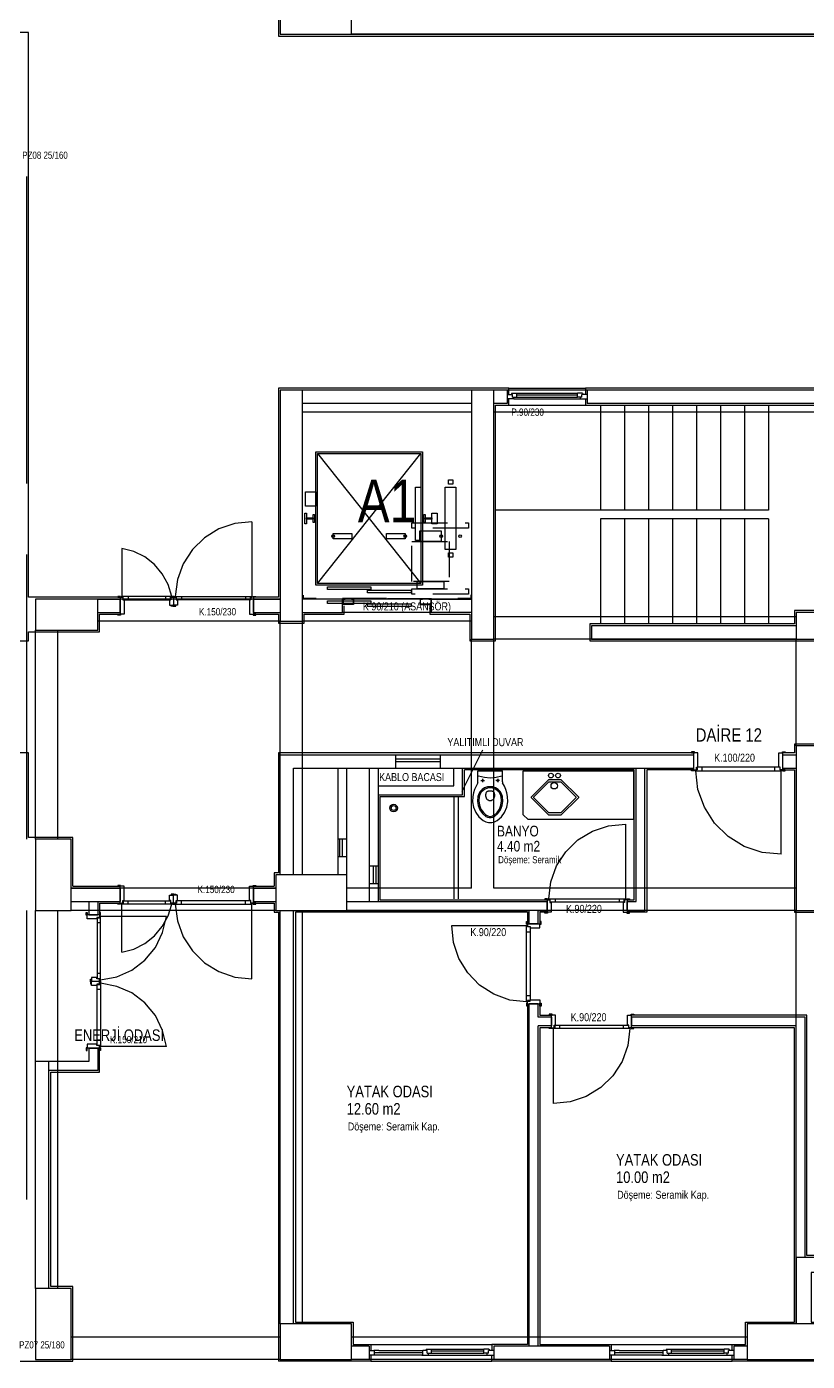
# Model space of a CAD drawing. Header units: centimetres. Extents: x 0 to 12847, y -30 to 2970.
# Drawn here: x 2729 to 2948.4, y 1155.7 to 1530.8 of the extents above; entities that cross this region are included whole.
import ezdxf
from ezdxf.enums import TextEntityAlignment as Align

# ---------------------------------------------------------------- set-up
doc = ezdxf.new("R2010")
doc.units = ezdxf.units.CM
doc.linetypes.add('DASHED', pattern=[15, 10, -5])
for name, color, linetype in [('SCOTT-HALAT', 6, 'CONTINUOUS'), ('SCOTT-ISARET', 1, 'CONTINUOUS'), ('SCOTT-KA', 30, 'CONTINUOUS'), ('SCOTT-KABIN', 5, 'CONTINUOUS'), ('SCOTT-KAPI', 3, 'CONTINUOUS'), ('SCOTT-MIMARI', 8, 'CONTINUOUS'), ('SCOTT-MOTOR-GIZLI', 6, 'DASHED'), ('SCOTT-RAY', 1, 'CONTINUOUS')]:
    doc.layers.add(name, color=color, linetype=linetype)
doc.styles.get("Standard").update_dxf_attribs({"font": 'arial.ttf', "width": 0.8})

msp = doc.modelspace()

# ---------------------------------------------------------------- linework, layer by layer
at = {"layer": 'SCOTT-HALAT'}
for centre in [(2815.15, 1387.62), (2835.45, 1387.62), (2845.53, 1387.62), (2850.82, 1387.62)]:
    msp.add_circle(centre, 0.375, dxfattribs=at)
at = {"layer": 'SCOTT-KA'}
msp.add_lwpolyline([(2846.68, 1401.38), (2849.68, 1401.38), (2849.68, 1383.88), (2846.68, 1383.88)], close=True, dxfattribs=at)
at = {"layer": 'SCOTT-KABIN'}
for p, q in [((2810.8, 1410.88), (2839.8, 1374.38)), ((2810.8, 1374.38), (2839.8, 1410.88))]:
    msp.add_line(p, q, dxfattribs=at)
for points in [[(2810.3, 1411.38), (2840.3, 1411.38), (2840.3, 1373.88), (2810.3, 1373.88)], [(2810.8, 1410.88), (2839.8, 1410.88), (2839.8, 1374.38), (2810.8, 1374.38)], [(2838.3, 1401.38), (2839.8, 1401.38), (2839.8, 1386.38), (2838.3, 1386.38)]]:
    msp.add_lwpolyline(points, close=True, dxfattribs=at)
at = {"layer": 'SCOTT-KAPI'}
for points in [[(2813.55, 1373.38), (2825.8, 1373.38), (2825.8, 1372.62), (2813.55, 1372.62)], [(2813.55, 1369.5), (2825.8, 1369.5), (2825.8, 1368.75), (2813.55, 1368.75)], [(2824.8, 1372.5), (2837.05, 1372.5), (2837.05, 1371.75), (2824.8, 1371.75)], [(2824.8, 1368.62), (2837.05, 1368.62), (2837.05, 1367.88), (2824.8, 1367.88)]]:
    msp.add_lwpolyline(points, close=True, dxfattribs=at)
at = {"layer": 'SCOTT-MIMARI'}
for p, q in [((2864.05, 1427.47), (2865.55, 1427.47)), ((2865.92, 1426.22), (2864.05, 1426.22)), ((2865.39, 1427.84), (2866.8, 1427.84)), ((2865.55, 1426.72), (2865.55, 1427.47)), ((2865.55, 1426.72), (2866.8, 1426.72)), ((2865.92, 1426.22), (2865.92, 1426.72)), ((2866.8, 1427.84), (2883.8, 1427.84)), ((2866.8, 1426.72), (2866.8, 1427.84)), ((2883.8, 1427.28), (2866.8, 1427.28)), ((2866.8, 1426.72), (2883.8, 1426.72)), ((2885.21, 1427.84), (2883.8, 1427.84)), ((2883.8, 1426.72), (2883.8, 1427.84)), ((2885.05, 1426.72), (2883.8, 1426.72)), ((2884.67, 1426.22), (2884.67, 1426.72)), ((2884.67, 1426.22), (2886.55, 1426.22)), ((2886.55, 1427.47), (2885.05, 1427.47)), ((2885.05, 1426.72), (2885.05, 1427.47)), ((2792.3, 1391.71), (2792.3, 1370.72)), ((2755.8, 1384.21), (2755.8, 1370.72)), ((2754.67, 1370.71), (2754.67, 1370.47)), ((2755.44, 1370.71), (2754.67, 1370.71)), ((2754.67, 1370.47), (2755.44, 1370.47)), ((2755.3, 1370.47), (2756.05, 1370.47)), ((2755.3, 1370.47), (2755.3, 1365.72)), ((2755.44, 1370.47), (2755.44, 1370.71)), ((2755.8, 1370.47), (2755.8, 1370.72)), ((2769.8, 1370.72), (2755.8, 1370.72)), ((2756.18, 1370.48), (2755.8, 1370.48)), ((2756.05, 1370.47), (2756.05, 1369.72)), ((2756.05, 1369.72), (2756.42, 1369.72)), ((2756.18, 1369.75), (2756.18, 1370.48)), ((2756.18, 1369.75), (2769.42, 1369.75)), ((2756.42, 1369.72), (2756.42, 1365.72)), ((2757.58, 1370.72), (2757.58, 1369.75)), ((2768.01, 1370.72), (2768.01, 1369.75)), ((2769.55, 1369.72), (2769.17, 1369.72)), ((2769.17, 1369.72), (2769.17, 1368.22)), ((2769.42, 1370.48), (2769.8, 1370.48)), ((2769.42, 1369.75), (2769.42, 1370.48)), ((2769.55, 1370.47), (2769.55, 1369.72)), ((2770.3, 1370.47), (2769.55, 1370.47)), ((2770.44, 1370.71), (2769.67, 1370.71)), ((2769.67, 1370.71), (2769.67, 1370.47)), ((2769.67, 1370.47), (2770.44, 1370.47)), ((2769.8, 1370.47), (2769.8, 1370.72)), ((2770.16, 1370.47), (2770.16, 1370.71)), ((2770.16, 1370.71), (2770.92, 1370.71)), ((2770.92, 1370.47), (2770.16, 1370.47)), ((2770.3, 1370.47), (2771.05, 1370.47)), ((2770.3, 1370.47), (2770.3, 1368.22)), ((2770.3, 1370.47), (2770.3, 1368.22)), ((2770.44, 1370.47), (2770.44, 1370.71)), ((2770.8, 1370.72), (2792.3, 1370.72)), ((2770.8, 1370.47), (2770.8, 1370.72)), ((2771.18, 1370.48), (2770.8, 1370.48)), ((2770.92, 1370.71), (2770.92, 1370.47)), ((2771.05, 1370.47), (2771.05, 1369.72)), ((2771.05, 1369.72), (2771.42, 1369.72)), ((2771.18, 1369.75), (2771.18, 1370.48)), ((2791.92, 1369.75), (2771.18, 1369.75)), ((2771.42, 1369.72), (2771.42, 1368.22)), ((2772.58, 1370.72), (2772.58, 1369.75)), ((2790.51, 1370.72), (2790.51, 1369.75)), ((2792.05, 1369.72), (2791.67, 1369.72)), ((2791.67, 1369.72), (2791.67, 1365.72)), ((2791.92, 1370.48), (2792.3, 1370.48)), ((2791.92, 1369.75), (2791.92, 1370.48)), ((2792.05, 1370.47), (2792.05, 1369.72)), ((2792.8, 1370.47), (2792.05, 1370.47)), ((2792.3, 1370.47), (2792.3, 1370.72)), ((2792.66, 1370.71), (2793.42, 1370.71)), ((2792.66, 1370.47), (2792.66, 1370.71)), ((2793.42, 1370.47), (2792.66, 1370.47)), ((2792.8, 1370.47), (2792.8, 1365.72)), ((2793.42, 1370.71), (2793.42, 1370.47)), ((2806.55, 1369.97), (2806.55, 1371.22)), ((2806.67, 1370.09), (2806.67, 1371.09)), ((2810.42, 1370.09), (2806.67, 1370.09)), ((2806.7, 1371.07), (2806.7, 1370.12)), ((2806.7, 1370.12), (2810.42, 1370.12)), ((2810.42, 1370.12), (2810.42, 1370.09)), ((2830.17, 1370.09), (2817.8, 1370.09)), ((2817.92, 1368.47), (2817.92, 1369.97)), ((2817.92, 1369.97), (2818.55, 1369.97)), ((2818, 1369.89), (2818, 1368.54)), ((2818.55, 1369.89), (2818, 1369.89)), ((2818.55, 1369.97), (2818.55, 1369.89)), ((2820.3, 1369.97), (2820.92, 1369.97)), ((2820.3, 1369.89), (2820.3, 1369.97)), ((2820.85, 1369.89), (2820.3, 1369.89)), ((2820.85, 1368.54), (2820.85, 1369.89)), ((2820.92, 1369.97), (2820.92, 1368.47)), ((2830.42, 1370.09), (2842.8, 1370.09)), ((2840.3, 1369.97), (2839.67, 1369.97)), ((2839.67, 1369.97), (2839.67, 1368.47)), ((2839.75, 1369.89), (2840.3, 1369.89)), ((2839.75, 1368.54), (2839.75, 1369.89)), ((2840.3, 1369.89), (2840.3, 1369.97)), ((2842.05, 1369.97), (2842.05, 1369.89)), ((2842.67, 1369.97), (2842.05, 1369.97)), ((2842.05, 1369.89), (2842.6, 1369.89)), ((2842.6, 1369.89), (2842.6, 1368.54)), ((2842.67, 1368.47), (2842.67, 1369.97)), ((2850.17, 1370.12), (2850.17, 1370.09)), ((2853.9, 1370.12), (2850.17, 1370.12)), ((2850.17, 1370.09), (2853.92, 1370.09)), ((2853.9, 1371.07), (2853.9, 1370.12)), ((2853.92, 1370.09), (2853.92, 1371.09)), ((2854.05, 1369.97), (2854.05, 1371.22)), ((2754.66, 1365.72), (2755.44, 1365.72)), ((2754.66, 1365.43), (2754.66, 1365.72)), ((2756.42, 1365.72), (2755.3, 1365.72)), ((2755.44, 1365.72), (2755.44, 1365.43)), ((2769.17, 1368.22), (2770.3, 1368.22)), ((2769.66, 1367.93), (2769.66, 1368.22)), ((2769.66, 1368.22), (2770.44, 1368.22)), ((2770.44, 1367.93), (2769.66, 1367.93)), ((2770.94, 1368.22), (2770.16, 1368.22)), ((2770.16, 1368.22), (2770.16, 1367.93)), ((2770.16, 1367.93), (2770.94, 1367.93)), ((2771.42, 1368.22), (2770.3, 1368.22)), ((2770.44, 1368.22), (2770.44, 1367.93)), ((2770.94, 1367.93), (2770.94, 1368.22)), ((2791.67, 1365.72), (2792.8, 1365.72)), ((2792.66, 1365.72), (2792.66, 1365.43)), ((2793.44, 1365.72), (2792.66, 1365.72)), ((2793.44, 1365.43), (2793.44, 1365.72)), ((2820.92, 1368.47), (2817.92, 1368.47)), ((2818, 1368.54), (2820.85, 1368.54)), ((2839.67, 1368.47), (2842.67, 1368.47)), ((2842.6, 1368.54), (2839.75, 1368.54)), ((2755.44, 1365.43), (2754.66, 1365.43)), ((2792.66, 1365.43), (2793.44, 1365.43)), ((2915.91, 1327), (2915.91, 1326.72)), ((2916.69, 1327), (2915.91, 1327)), ((2915.91, 1326.72), (2916.69, 1326.72)), ((2917.67, 1326.72), (2916.55, 1326.72)), ((2916.55, 1321.97), (2916.55, 1326.72)), ((2916.69, 1326.72), (2916.69, 1327)), ((2917.67, 1322.72), (2917.67, 1326.72)), ((2940.42, 1326.72), (2941.55, 1326.72)), ((2940.42, 1322.72), (2940.42, 1326.72)), ((2941.41, 1326.72), (2941.41, 1327)), ((2941.41, 1327), (2942.19, 1327)), ((2942.19, 1326.72), (2941.41, 1326.72)), ((2941.55, 1321.97), (2941.55, 1326.72)), ((2942.19, 1327), (2942.19, 1326.72)), ((2855.86, 1321.72), (2862.73, 1321.72)), ((2855.86, 1318.57), (2855.86, 1321.72)), ((2862.73, 1318.57), (2862.73, 1321.72)), ((2915.92, 1321.97), (2916.69, 1321.97)), ((2915.92, 1321.72), (2915.92, 1321.97)), ((2916.69, 1321.72), (2915.92, 1321.72)), ((2916.55, 1321.97), (2917.3, 1321.97)), ((2916.69, 1321.97), (2916.69, 1321.72)), ((2917.05, 1321.97), (2917.05, 1321.72)), ((2917.43, 1321.95), (2917.05, 1321.95)), ((2917.05, 1321.72), (2941.05, 1321.72)), ((2917.3, 1321.97), (2917.3, 1322.72)), ((2917.3, 1322.72), (2917.67, 1322.72)), ((2940.67, 1322.68), (2917.43, 1322.68)), ((2917.43, 1322.68), (2917.43, 1321.95)), ((2918.83, 1321.72), (2918.83, 1322.68)), ((2939.26, 1321.72), (2939.26, 1322.68)), ((2940.8, 1322.72), (2940.42, 1322.72)), ((2940.67, 1322.68), (2940.67, 1321.95)), ((2940.67, 1321.95), (2941.05, 1321.95)), ((2940.8, 1321.97), (2940.8, 1322.72)), ((2941.55, 1321.97), (2940.8, 1321.97)), ((2941.05, 1321.97), (2941.05, 1321.72)), ((2941.05, 1298.22), (2941.05, 1321.72)), ((2942.17, 1321.97), (2941.41, 1321.97)), ((2941.41, 1321.97), (2941.41, 1321.72)), ((2941.41, 1321.72), (2942.17, 1321.72)), ((2942.17, 1321.72), (2942.17, 1321.97)), ((2856.71, 1318.97), (2857.68, 1318.97)), ((2857.17, 1319.44), (2857.17, 1318.51)), ((2861.89, 1318.97), (2860.91, 1318.97)), ((2861.43, 1319.44), (2861.43, 1318.51)), ((2859.84, 1315.94), (2858.76, 1315.94)), ((2897.3, 1306.71), (2897.3, 1285.72)), ((2755.44, 1289.5), (2754.66, 1289.5)), ((2754.66, 1289.5), (2754.66, 1289.22)), ((2754.66, 1289.22), (2755.44, 1289.22)), ((2755.3, 1284.47), (2755.3, 1289.22)), ((2756.42, 1289.22), (2755.3, 1289.22)), ((2755.44, 1289.22), (2755.44, 1289.5)), ((2756.42, 1285.22), (2756.42, 1289.22)), ((2769.17, 1285.22), (2769.17, 1286.72)), ((2769.17, 1286.72), (2770.3, 1286.72)), ((2769.66, 1287), (2769.66, 1286.72)), ((2770.44, 1287), (2769.66, 1287)), ((2769.66, 1286.72), (2770.44, 1286.72)), ((2770.16, 1287), (2770.94, 1287)), ((2770.16, 1286.72), (2770.16, 1287)), ((2770.94, 1286.72), (2770.16, 1286.72)), ((2771.42, 1286.72), (2770.3, 1286.72)), ((2770.3, 1284.47), (2770.3, 1286.72)), ((2770.3, 1284.47), (2770.3, 1286.72)), ((2770.44, 1286.72), (2770.44, 1287)), ((2770.94, 1287), (2770.94, 1286.72)), ((2771.42, 1285.22), (2771.42, 1286.72)), ((2791.67, 1289.22), (2792.8, 1289.22)), ((2791.67, 1285.22), (2791.67, 1289.22)), ((2792.66, 1289.22), (2792.66, 1289.5)), ((2792.66, 1289.5), (2793.44, 1289.5)), ((2793.44, 1289.22), (2792.66, 1289.22)), ((2792.8, 1284.47), (2792.8, 1289.22)), ((2793.44, 1289.5), (2793.44, 1289.22)), ((2754.67, 1284.22), (2754.67, 1284.47)), ((2754.67, 1284.47), (2755.44, 1284.47)), ((2755.44, 1284.22), (2754.67, 1284.22)), ((2755.3, 1284.47), (2756.05, 1284.47)), ((2755.44, 1284.47), (2755.44, 1284.22)), ((2755.8, 1284.47), (2755.8, 1284.22)), ((2756.18, 1284.45), (2755.8, 1284.45)), ((2755.8, 1270.72), (2755.8, 1284.22)), ((2769.8, 1284.22), (2755.8, 1284.22)), ((2756.05, 1284.47), (2756.05, 1285.22)), ((2756.05, 1285.22), (2756.42, 1285.22)), ((2756.18, 1285.18), (2756.18, 1284.45)), ((2756.18, 1285.18), (2769.42, 1285.18)), ((2757.58, 1284.22), (2757.58, 1285.18)), ((2768.01, 1284.22), (2768.01, 1285.18)), ((2769.55, 1285.22), (2769.17, 1285.22)), ((2769.42, 1285.18), (2769.42, 1284.45)), ((2769.42, 1284.45), (2769.8, 1284.45)), ((2769.55, 1284.47), (2769.55, 1285.22)), ((2770.3, 1284.47), (2769.55, 1284.47)), ((2769.67, 1284.47), (2770.44, 1284.47)), ((2769.67, 1284.22), (2769.67, 1284.47)), ((2770.44, 1284.22), (2769.67, 1284.22)), ((2769.8, 1284.47), (2769.8, 1284.22)), ((2770.16, 1284.47), (2770.16, 1284.22)), ((2770.92, 1284.47), (2770.16, 1284.47)), ((2770.16, 1284.22), (2770.92, 1284.22)), ((2770.3, 1284.47), (2771.05, 1284.47)), ((2770.44, 1284.47), (2770.44, 1284.22)), ((2770.8, 1284.47), (2770.8, 1284.22)), ((2771.18, 1284.45), (2770.8, 1284.45)), ((2770.8, 1284.22), (2792.3, 1284.22)), ((2770.92, 1284.22), (2770.92, 1284.47)), ((2771.05, 1284.47), (2771.05, 1285.22)), ((2771.05, 1285.22), (2771.42, 1285.22)), ((2791.92, 1285.18), (2771.18, 1285.18)), ((2771.18, 1285.18), (2771.18, 1284.45)), ((2772.58, 1284.22), (2772.58, 1285.18)), ((2790.51, 1284.22), (2790.51, 1285.18)), ((2792.05, 1285.22), (2791.67, 1285.22)), ((2791.92, 1285.18), (2791.92, 1284.45)), ((2791.92, 1284.45), (2792.3, 1284.45)), ((2792.05, 1284.47), (2792.05, 1285.22)), ((2792.8, 1284.47), (2792.05, 1284.47)), ((2792.3, 1284.47), (2792.3, 1284.22)), ((2792.3, 1263.22), (2792.3, 1284.22)), ((2793.42, 1284.47), (2792.66, 1284.47)), ((2792.66, 1284.47), (2792.66, 1284.22)), ((2792.66, 1284.22), (2793.42, 1284.22)), ((2793.42, 1284.22), (2793.42, 1284.47)), ((2875.44, 1285.71), (2874.67, 1285.71)), ((2874.67, 1285.71), (2874.67, 1285.47)), ((2874.67, 1285.47), (2875.44, 1285.47)), ((2875.3, 1285.47), (2876.05, 1285.47)), ((2875.3, 1285.47), (2875.3, 1281.97)), ((2875.44, 1285.47), (2875.44, 1285.71)), ((2875.8, 1285.72), (2897.3, 1285.72)), ((2875.8, 1285.47), (2875.8, 1285.72)), ((2876.18, 1285.48), (2875.8, 1285.48)), ((2876.05, 1285.47), (2876.05, 1284.72)), ((2876.05, 1284.72), (2876.42, 1284.72)), ((2876.18, 1284.75), (2876.18, 1285.48)), ((2896.92, 1284.75), (2876.18, 1284.75)), ((2876.42, 1284.72), (2876.42, 1281.97)), ((2877.58, 1285.72), (2877.58, 1284.75)), ((2895.51, 1285.72), (2895.51, 1284.75)), ((2897.05, 1284.72), (2896.67, 1284.72)), ((2896.67, 1284.72), (2896.67, 1281.97)), ((2896.92, 1285.48), (2897.3, 1285.48)), ((2896.92, 1284.75), (2896.92, 1285.48)), ((2897.05, 1285.47), (2897.05, 1284.72)), ((2897.8, 1285.47), (2897.05, 1285.47)), ((2897.3, 1285.47), (2897.3, 1285.72)), ((2897.66, 1285.71), (2898.42, 1285.71)), ((2897.66, 1285.47), (2897.66, 1285.71)), ((2898.42, 1285.47), (2897.66, 1285.47)), ((2897.8, 1285.47), (2897.8, 1281.97)), ((2898.42, 1285.71), (2898.42, 1285.47)), ((2745.76, 1281.08), (2745.76, 1281.85)), ((2745.76, 1281.85), (2746.05, 1281.85)), ((2746.05, 1281.08), (2745.76, 1281.08)), ((2746.05, 1281.85), (2746.05, 1281.08)), ((2749.55, 1281.22), (2746.05, 1281.22)), ((2746.05, 1280.09), (2746.05, 1281.22)), ((2748.8, 1280.09), (2746.05, 1280.09)), ((2749.55, 1280.47), (2748.8, 1280.47)), ((2748.8, 1280.47), (2748.8, 1280.09)), ((2748.83, 1280.34), (2749.56, 1280.34)), ((2748.83, 1280.34), (2748.83, 1263.35)), ((2749.79, 1281.84), (2749.55, 1281.84)), ((2749.55, 1281.84), (2749.55, 1281.08)), ((2749.55, 1281.22), (2749.55, 1280.47)), ((2749.55, 1281.08), (2749.79, 1281.08)), ((2749.55, 1280.72), (2749.8, 1280.72)), ((2749.56, 1280.34), (2749.56, 1280.72)), ((2749.79, 1281.08), (2749.79, 1281.84)), ((2749.8, 1262.97), (2749.8, 1280.72)), ((2768.3, 1280.72), (2749.8, 1280.72)), ((2869.55, 1278.58), (2869.55, 1279.34)), ((2869.55, 1279.34), (2869.8, 1279.34)), ((2869.8, 1279.34), (2869.8, 1278.58)), ((2873.59, 1279.35), (2873.3, 1279.35)), ((2873.3, 1279.35), (2873.3, 1278.58)), ((2873.59, 1278.58), (2873.59, 1279.35)), ((2874.66, 1281.68), (2874.66, 1281.97)), ((2874.66, 1281.97), (2875.44, 1281.97)), ((2875.44, 1281.68), (2874.66, 1281.68)), ((2876.42, 1281.97), (2875.3, 1281.97)), ((2875.44, 1281.97), (2875.44, 1281.68)), ((2896.67, 1281.97), (2897.8, 1281.97)), ((2897.66, 1281.97), (2897.66, 1281.68)), ((2898.44, 1281.97), (2897.66, 1281.97)), ((2897.66, 1281.68), (2898.44, 1281.68)), ((2898.44, 1281.68), (2898.44, 1281.97)), ((2749.8, 1278.93), (2748.83, 1278.93)), ((2848.55, 1278.22), (2869.55, 1278.22)), ((2869.8, 1278.58), (2869.55, 1278.58)), ((2869.55, 1256.72), (2869.55, 1278.22)), ((2869.8, 1278.22), (2869.55, 1278.22)), ((2869.55, 1276.43), (2870.51, 1276.43)), ((2869.78, 1277.84), (2869.78, 1278.22)), ((2870.51, 1277.84), (2869.78, 1277.84)), ((2869.8, 1278.72), (2873.3, 1278.72)), ((2869.8, 1278.72), (2869.8, 1277.97)), ((2869.8, 1277.97), (2870.55, 1277.97)), ((2870.51, 1277.84), (2870.51, 1257.1)), ((2870.55, 1277.97), (2870.55, 1277.59)), ((2870.55, 1277.59), (2873.3, 1277.59)), ((2873.3, 1277.59), (2873.3, 1278.72)), ((2873.3, 1278.58), (2873.59, 1278.58)), ((2749.8, 1264.75), (2748.83, 1264.75)), ((2747.01, 1263.1), (2747.3, 1263.1)), ((2747.01, 1262.33), (2747.01, 1263.1)), ((2747.01, 1262.61), (2747.01, 1261.83)), ((2747.3, 1262.61), (2747.01, 1262.61)), ((2747.3, 1262.33), (2747.01, 1262.33)), ((2747.01, 1261.83), (2747.3, 1261.83)), ((2748.8, 1263.59), (2747.3, 1263.59)), ((2747.3, 1263.59), (2747.3, 1262.47)), ((2747.3, 1263.1), (2747.3, 1262.33)), ((2747.3, 1261.83), (2747.3, 1262.61)), ((2747.3, 1261.34), (2747.3, 1262.47)), ((2749.55, 1262.47), (2747.3, 1262.47)), ((2749.55, 1262.47), (2747.3, 1262.47)), ((2748.8, 1261.34), (2747.3, 1261.34)), ((2748.8, 1263.22), (2748.8, 1263.59)), ((2749.55, 1263.22), (2748.8, 1263.22)), ((2749.55, 1261.72), (2748.8, 1261.72)), ((2748.8, 1261.72), (2748.8, 1261.34)), ((2748.83, 1263.35), (2749.56, 1263.35)), ((2748.83, 1244.6), (2748.83, 1261.59)), ((2748.83, 1261.59), (2749.56, 1261.59)), ((2749.55, 1262.47), (2749.55, 1263.22)), ((2749.55, 1263.09), (2749.55, 1262.33)), ((2749.79, 1263.09), (2749.55, 1263.09)), ((2749.55, 1262.97), (2749.8, 1262.97)), ((2749.55, 1262.61), (2749.79, 1262.61)), ((2749.55, 1261.84), (2749.55, 1262.61)), ((2749.55, 1262.47), (2749.55, 1261.72)), ((2749.55, 1262.33), (2749.79, 1262.33)), ((2749.55, 1261.97), (2749.8, 1261.97)), ((2749.79, 1261.84), (2749.55, 1261.84)), ((2749.56, 1263.35), (2749.56, 1262.97)), ((2749.56, 1261.59), (2749.56, 1261.97)), ((2749.79, 1262.33), (2749.79, 1263.09)), ((2749.79, 1262.61), (2749.79, 1261.84)), ((2749.8, 1261.97), (2749.8, 1244.22)), ((2749.8, 1260.18), (2748.83, 1260.18)), ((2869.55, 1258.5), (2870.51, 1258.5)), ((2869.8, 1256.72), (2869.55, 1256.72)), ((2870.51, 1257.1), (2869.78, 1257.1)), ((2869.78, 1257.1), (2869.78, 1256.72)), ((2869.8, 1256.22), (2869.8, 1256.97)), ((2869.8, 1256.97), (2870.55, 1256.97)), ((2870.55, 1257.34), (2873.3, 1257.34)), ((2870.55, 1256.97), (2870.55, 1257.34)), ((2873.3, 1257.34), (2873.3, 1256.22)), ((2869.55, 1256.36), (2869.55, 1255.59)), ((2869.8, 1256.36), (2869.55, 1256.36)), ((2869.55, 1255.59), (2869.8, 1255.59)), ((2869.8, 1255.59), (2869.8, 1256.36)), ((2869.8, 1256.22), (2873.3, 1256.22)), ((2873.3, 1256.36), (2873.59, 1256.36)), ((2873.3, 1255.58), (2873.3, 1256.36)), ((2873.59, 1255.58), (2873.3, 1255.58)), ((2873.59, 1256.36), (2873.59, 1255.58)), ((2875.91, 1253.25), (2875.91, 1252.97)), ((2876.69, 1253.25), (2875.91, 1253.25)), ((2875.91, 1252.97), (2876.69, 1252.97)), ((2877.67, 1252.97), (2876.55, 1252.97)), ((2876.55, 1249.47), (2876.55, 1252.97)), ((2876.69, 1252.97), (2876.69, 1253.25)), ((2877.67, 1250.22), (2877.67, 1252.97)), ((2897.92, 1252.97), (2899.05, 1252.97)), ((2897.92, 1250.22), (2897.92, 1252.97)), ((2898.91, 1252.97), (2898.91, 1253.25)), ((2898.91, 1253.25), (2899.69, 1253.25)), ((2899.69, 1252.97), (2898.91, 1252.97)), ((2899.05, 1249.47), (2899.05, 1252.97)), ((2899.69, 1253.25), (2899.69, 1252.97)), ((2875.92, 1249.47), (2876.69, 1249.47)), ((2875.92, 1249.22), (2875.92, 1249.47)), ((2876.69, 1249.22), (2875.92, 1249.22)), ((2876.55, 1249.47), (2877.3, 1249.47)), ((2876.69, 1249.47), (2876.69, 1249.22)), ((2877.05, 1249.47), (2877.05, 1249.22)), ((2877.43, 1249.45), (2877.05, 1249.45)), ((2898.55, 1249.22), (2877.05, 1249.22)), ((2877.05, 1228.22), (2877.05, 1249.22)), ((2877.3, 1250.22), (2877.67, 1250.22)), ((2877.3, 1249.47), (2877.3, 1250.22)), ((2877.43, 1250.18), (2898.17, 1250.18)), ((2877.43, 1250.18), (2877.43, 1249.45)), ((2878.83, 1249.22), (2878.83, 1250.18)), ((2896.76, 1249.22), (2896.76, 1250.18)), ((2898.3, 1250.22), (2897.92, 1250.22)), ((2898.17, 1250.18), (2898.17, 1249.45)), ((2898.17, 1249.45), (2898.55, 1249.45)), ((2898.3, 1249.47), (2898.3, 1250.22)), ((2899.05, 1249.47), (2898.3, 1249.47)), ((2898.55, 1249.47), (2898.55, 1249.22)), ((2899.67, 1249.47), (2898.91, 1249.47)), ((2898.91, 1249.47), (2898.91, 1249.22)), ((2898.91, 1249.22), (2899.67, 1249.22)), ((2899.67, 1249.22), (2899.67, 1249.47)), ((2749.8, 1246), (2748.83, 1246)), ((2746.05, 1243.86), (2745.76, 1243.86)), ((2745.76, 1243.86), (2745.76, 1243.08)), ((2745.76, 1243.08), (2746.05, 1243.08)), ((2746.05, 1244.84), (2746.05, 1243.72)), ((2748.8, 1244.84), (2746.05, 1244.84)), ((2746.05, 1243.08), (2746.05, 1243.86)), ((2749.55, 1243.72), (2746.05, 1243.72)), ((2748.8, 1244.47), (2748.8, 1244.84)), ((2749.55, 1244.47), (2748.8, 1244.47)), ((2748.83, 1244.6), (2749.56, 1244.6)), ((2749.55, 1243.72), (2749.55, 1244.47)), ((2749.55, 1244.22), (2749.8, 1244.22)), ((2749.55, 1243.09), (2749.55, 1243.86)), ((2749.55, 1243.86), (2749.79, 1243.86)), ((2749.79, 1243.09), (2749.55, 1243.09)), ((2749.56, 1244.6), (2749.56, 1244.22)), ((2749.79, 1243.86), (2749.79, 1243.09)), ((2768.3, 1244.22), (2749.8, 1244.22)), ((2825.3, 1158.72), (2826.8, 1158.72)), ((2840.05, 1157.47), (2825.3, 1157.47)), ((2828.05, 1158.72), (2826.64, 1158.72)), ((2826.8, 1157.47), (2826.8, 1158.72)), ((2840.42, 1158.09), (2826.8, 1158.09)), ((2828.05, 1158.72), (2840.42, 1158.72)), ((2840.05, 1157.47), (2841.92, 1157.47)), ((2841.55, 1158.72), (2840.42, 1158.72)), ((2840.42, 1157.47), (2840.42, 1158.72)), ((2841.39, 1159.09), (2842.8, 1159.09)), ((2841.55, 1157.97), (2841.55, 1158.72)), ((2841.55, 1157.97), (2842.8, 1157.97)), ((2841.92, 1157.97), (2841.92, 1157.47)), ((2842.8, 1159.09), (2857.55, 1159.09)), ((2842.8, 1157.97), (2842.8, 1159.09)), ((2857.55, 1158.53), (2842.8, 1158.53)), ((2842.8, 1157.97), (2857.55, 1157.97)), ((2858.96, 1159.09), (2857.55, 1159.09)), ((2857.55, 1157.97), (2857.55, 1159.09)), ((2858.8, 1157.97), (2857.55, 1157.97)), ((2858.42, 1157.47), (2858.42, 1157.97)), ((2858.42, 1157.47), (2860.3, 1157.47)), ((2860.3, 1158.72), (2858.8, 1158.72)), ((2858.8, 1157.97), (2858.8, 1158.72)), ((2892.8, 1158.72), (2894.3, 1158.72)), ((2907.55, 1157.47), (2892.8, 1157.47)), ((2895.55, 1158.72), (2894.14, 1158.72)), ((2894.3, 1157.47), (2894.3, 1158.72)), ((2907.92, 1158.09), (2894.3, 1158.09)), ((2895.55, 1158.72), (2907.92, 1158.72)), ((2907.55, 1157.47), (2909.42, 1157.47)), ((2909.05, 1158.72), (2907.92, 1158.72)), ((2907.92, 1157.47), (2907.92, 1158.72)), ((2908.89, 1159.09), (2910.3, 1159.09)), ((2909.05, 1157.97), (2909.05, 1158.72)), ((2909.05, 1157.97), (2910.3, 1157.97)), ((2909.42, 1157.97), (2909.42, 1157.47)), ((2910.3, 1159.09), (2925.05, 1159.09)), ((2910.3, 1157.97), (2910.3, 1159.09)), ((2925.05, 1158.53), (2910.3, 1158.53)), ((2910.3, 1157.97), (2925.05, 1157.97)), ((2926.46, 1159.09), (2925.05, 1159.09)), ((2925.05, 1157.97), (2925.05, 1159.09)), ((2926.3, 1157.97), (2925.05, 1157.97)), ((2925.92, 1157.47), (2925.92, 1157.97)), ((2925.92, 1157.47), (2927.8, 1157.47)), ((2927.8, 1158.72), (2926.3, 1158.72)), ((2926.3, 1157.97), (2926.3, 1158.72))]:
    msp.add_line(p, q, dxfattribs=at)
for points in [[(2801.55, 1547.97), (2799.8, 1547.97), (2799.8, 1528.22), (2963.55, 1528.22)], [(2820.3, 1538.72), (2800.3, 1538.72), (2800.3, 1528.72), (2820.3, 1528.72), (2820.3, 1538.72)], [(2755.3, 1370.47), (2729.55, 1370.47), (2729.55, 1529.22), (2708.55, 1529.22), (2708.55, 1527.47)], [(2964.05, 1528.72), (2820.3, 1528.72)], [(2820.3, 1528.72), (2964.05, 1528.72)], [(2729.05, 1402.47), (2729.05, 1488.72)], [(2967.8, 1434.22), (2966.05, 1434.22), (2966.05, 1429.22), (2886.05, 1429.22), (2886.05, 1427.47)], [(2886.05, 1426.22), (2886.05, 1424.47), (2964.8, 1424.47), (2964.8, 1393.22), (2968.55, 1393.22), (2968.55, 1366.72), (2944.8, 1366.72), (2944.8, 1362.97), (2887.3, 1362.97), (2887.3, 1358.22), (2973.3, 1358.22), (2973.3, 1429.22), (2970.8, 1429.22), (2970.8, 1434.22), (2969.05, 1434.22)], [(2864.55, 1427.47), (2864.55, 1429.22), (2799.8, 1429.22), (2799.8, 1370.47), (2792.8, 1370.47)], [(2806.55, 1428.72), (2800.3, 1428.72), (2800.3, 1363.72), (2806.55, 1363.72), (2806.55, 1428.72)], [(2854.05, 1428.72), (2806.55, 1428.72)], [(2854.05, 1428.72), (2806.55, 1428.72)], [(2842.3, 1368.09), (2842.3, 1365.72), (2853.55, 1365.72), (2853.55, 1358.22), (2860.8, 1358.22), (2860.8, 1424.47), (2864.55, 1424.47), (2864.55, 1426.22)], [(2860.3, 1428.72), (2854.05, 1428.72), (2854.05, 1358.72), (2860.3, 1358.72), (2860.3, 1428.72)], [(2965.3, 1428.72), (2860.3, 1428.72)], [(2864.05, 1428.72), (2860.3, 1428.72)], [(2864.05, 1428.72), (2864.05, 1424.97)], [(2864.55, 1429.22), (2886.05, 1429.22)], [(2865.39, 1427.84), (2865.17, 1427.47)], [(2865.92, 1426.22), (2884.67, 1426.22)], [(2885.21, 1427.84), (2885.42, 1427.47)], [(2965.3, 1428.72), (2886.55, 1428.72)], [(2886.55, 1428.72), (2886.55, 1424.97)], [(2854.05, 1424.97), (2806.55, 1424.97)], [(2854.05, 1422.47), (2806.55, 1422.47)], [(2864.05, 1424.97), (2860.3, 1424.97)], [(2965.3, 1422.47), (2860.3, 1422.47)], [(2864.55, 1424.47), (2886.05, 1424.47)], [(2965.3, 1424.97), (2886.55, 1424.97)], [(2890.3, 1424.47), (2890.3, 1394.97)], [(2897.05, 1424.47), (2897.05, 1394.97)], [(2903.8, 1424.47), (2903.8, 1394.97)], [(2910.55, 1424.47), (2910.55, 1394.97)], [(2917.3, 1424.47), (2917.3, 1394.97)], [(2924.05, 1424.47), (2924.05, 1394.97)], [(2930.8, 1424.47), (2930.8, 1394.97)], [(2937.55, 1424.47), (2937.55, 1394.97)], [(2792.3, 1391.71), (2787.57, 1391.21), (2783.08, 1389.68), (2779.03, 1387.19), (2775.64, 1383.87), (2773.05, 1379.88), (2771.41, 1375.43), (2770.8, 1370.72)], [(2890.3, 1394.97), (2860.8, 1394.97)], [(2937.55, 1394.97), (2890.3, 1394.97)], [(2890.3, 1392.47), (2890.3, 1362.97)], [(2937.55, 1392.47), (2890.3, 1392.47)], [(2897.05, 1392.47), (2897.05, 1362.97)], [(2903.8, 1392.47), (2903.8, 1362.97)], [(2910.55, 1392.47), (2910.55, 1362.97)], [(2917.3, 1392.47), (2917.3, 1362.97)], [(2924.05, 1392.47), (2924.05, 1362.97)], [(2930.8, 1392.47), (2930.8, 1362.97)], [(2937.55, 1392.47), (2937.55, 1362.97)], [(2769.8, 1370.72), (2768.8, 1374.01), (2767.15, 1377.04), (2764.93, 1379.67), (2762.22, 1381.8), (2759.13, 1383.34), (2755.8, 1384.21)], [(2729.05, 1302.47), (2729.05, 1382.47)], [(2749.05, 1369.97), (2731.55, 1369.97), (2731.55, 1361.22), (2749.05, 1361.22), (2749.05, 1369.97)], [(2800.3, 1369.97), (2749.05, 1369.97)], [(2749.05, 1369.97), (2755.3, 1369.97)], [(2755.3, 1366.22), (2755.3, 1369.97)], [(2755.57, 1370.61), (2755.72, 1370.61), (2755.57, 1370.61)], [(2792.53, 1370.61), (2792.38, 1370.61), (2792.53, 1370.61)], [(2792.8, 1369.97), (2800.3, 1369.97)], [(2792.8, 1366.22), (2792.8, 1369.97)], [(2854.05, 1369.97), (2806.55, 1369.97)], [(2806.55, 1366.22), (2817.8, 1366.22), (2817.8, 1369.97), (2806.55, 1369.97)], [(2854.05, 1366.22), (2842.8, 1366.22), (2842.8, 1369.97), (2854.05, 1369.97)], [(2551.55, 1358.22), (2729.55, 1358.22), (2729.55, 1360.72), (2749.55, 1360.72), (2749.55, 1365.72), (2755.3, 1365.72)], [(2749.05, 1366.22), (2755.3, 1366.22)], [(2792.8, 1365.72), (2799.8, 1365.72), (2799.8, 1363.22), (2807.05, 1363.22), (2807.05, 1365.72), (2818.3, 1365.72), (2818.3, 1368.09)], [(2792.8, 1366.22), (2800.3, 1366.22)], [(2842.8, 1366.22), (2817.8, 1366.22)], [(2972.8, 1366.22), (2945.3, 1366.22), (2945.3, 1358.72), (2972.8, 1358.72), (2972.8, 1366.22)], [(2800.3, 1363.72), (2749.05, 1363.72)], [(2800.3, 1292.47), (2800.3, 1363.72)], [(2854.05, 1363.72), (2806.55, 1363.72)], [(2806.55, 1292.47), (2806.55, 1363.72)], [(2945.3, 1364.97), (2860.3, 1364.97)], [(2945.3, 1362.47), (2887.8, 1362.47), (2887.8, 1358.72), (2945.3, 1358.72)], [(2731.55, 1302.47), (2731.55, 1361.22)], [(2737.8, 1302.47), (2737.8, 1361.22)], [(2854.05, 1288.72), (2854.05, 1358.72)], [(2860.3, 1288.72), (2860.3, 1358.72)], [(2945.3, 1358.72), (2860.3, 1358.72)], [(2945.3, 1328.72), (2945.3, 1358.72)], [(3002.3, 1332.47), (3002.3, 1329.22), (2944.8, 1329.22), (2944.8, 1326.72), (2941.55, 1326.72)], [(2951.55, 1328.72), (2945.3, 1328.72), (2945.3, 1282.47), (2951.55, 1282.47), (2951.55, 1328.72)], [(2742.05, 1289.22), (2742.05, 1302.97), (2729.55, 1302.97), (2729.55, 1326.72), (2551.55, 1326.72)], [(2916.55, 1326.72), (2799.8, 1326.72), (2799.8, 1292.97), (2798.55, 1292.97), (2798.55, 1289.22)], [(2800.3, 1292.47), (2800.3, 1326.22)], [(2800.3, 1326.22), (2916.55, 1326.22)], [(2832.8, 1322.47), (2832.8, 1326.22)], [(2845.3, 1324.97), (2832.8, 1324.97)], [(2845.3, 1324.22), (2832.8, 1324.22)], [(2845.3, 1322.47), (2845.3, 1326.22)], [(2851.39, 1316), (2857.27, 1327.61)], [(2916.55, 1322.47), (2916.55, 1326.22)], [(2941.55, 1326.22), (2945.3, 1326.22)], [(2941.55, 1322.47), (2941.55, 1326.22)], [(2941.55, 1321.97), (2944.8, 1321.97), (2944.8, 1281.97), (2952.05, 1281.97), (2952.05, 1324.47), (3026.05, 1324.47), (3026.05, 1318.22), (3042.3, 1318.22), (3042.3, 1185.47), (2998.55, 1185.47), (2998.55, 1183.72)], [(2804.05, 1292.47), (2804.05, 1322.47)], [(2804.05, 1322.47), (2916.55, 1322.47)], [(2816.55, 1292.47), (2816.55, 1322.47)], [(2819.05, 1292.47), (2819.05, 1322.47)], [(2825.3, 1322.47), (2825.3, 1284.97)], [(2827.8, 1322.47), (2827.8, 1284.97)], [(2828.3, 1314.47), (2852.05, 1314.47), (2852.05, 1321.97)], [(2849.05, 1317.47), (2849.05, 1322.47)], [(2851.55, 1314.97), (2851.55, 1322.47)], [(2897.8, 1285.47), (2899.8, 1285.47), (2899.8, 1321.97), (2852.05, 1321.97)], [(2899.55, 1307.97), (2869.94, 1307.97), (2868.55, 1309.36), (2868.55, 1321.72), (2899.55, 1321.72), (2899.55, 1307.97), (2899.55, 1307.97)], [(2916.55, 1321.97), (2903.3, 1321.97), (2903.3, 1281.97), (2897.8, 1281.97)], [(2900.3, 1284.97), (2900.3, 1322.47)], [(2902.8, 1282.47), (2902.8, 1322.47)], [(2941.05, 1298.22), (2935.75, 1298.75), (2930.71, 1300.46), (2926.18, 1303.24), (2922.38, 1306.96), (2919.5, 1311.43), (2917.7, 1316.44), (2917.05, 1321.72)], [(2941.28, 1321.82), (2941.13, 1321.82), (2941.28, 1321.82)], [(2941.55, 1322.47), (2945.3, 1322.47)], [(2827.8, 1317.47), (2849.05, 1317.47)], [(2855.79, 1318.29), (2855.32, 1317.39), (2854.93, 1316.44), (2854.64, 1315.46), (2854.43, 1314.45)], [(2855.79, 1318.29), (2855.82, 1318.36), (2855.84, 1318.43), (2855.86, 1318.5), (2855.86, 1318.57)], [(2859.3, 1317.23), (2858.51, 1317.14), (2857.75, 1316.87), (2857.08, 1316.45), (2856.52, 1315.88), (2856.09, 1315.21), (2855.83, 1314.45)], [(2856.05, 1320.25), (2857.66, 1319.89), (2859.3, 1319.76), (2860.94, 1319.89), (2862.54, 1320.25)], [(2859.3, 1316.88), (2858.59, 1316.79), (2857.91, 1316.55), (2857.3, 1316.17), (2856.8, 1315.66), (2856.42, 1315.05), (2856.18, 1314.37)], [(2862.42, 1314.37), (2862.18, 1315.05), (2861.8, 1315.66), (2861.29, 1316.17), (2860.69, 1316.55), (2860.01, 1316.79), (2859.29, 1316.88)], [(2862.77, 1314.45), (2862.5, 1315.21), (2862.08, 1315.88), (2861.52, 1316.45), (2860.84, 1316.87), (2860.09, 1317.14), (2859.3, 1317.23)], [(2862.73, 1318.57), (2862.74, 1318.5), (2862.75, 1318.43), (2862.78, 1318.36), (2862.81, 1318.29)], [(2864.16, 1314.45), (2863.96, 1315.46), (2863.66, 1316.44), (2863.28, 1317.39), (2862.81, 1318.29)], [(2870.93, 1314.13), (2870.93, 1314.35), (2875.83, 1319.25), (2879.18, 1319.25), (2884.08, 1314.35), (2884.08, 1314.13), (2879.18, 1309.22), (2875.83, 1309.22), (2870.93, 1314.13)], [(2871.6, 1314.13), (2871.6, 1314.35), (2875.83, 1318.58), (2879.18, 1318.58), (2883.41, 1314.35), (2883.41, 1314.13), (2879.18, 1309.89), (2875.83, 1309.89), (2871.6, 1314.13)], [(2827.8, 1314.97), (2851.55, 1314.97)], [(2828.3, 1314.47), (2828.3, 1285.47), (2875.3, 1285.47)], [(2849.05, 1314.22), (2849.05, 1285.72)], [(2850.3, 1314.22), (2850.3, 1285.72)], [(2854.44, 1314.5), (2854.36, 1312.96), (2854.63, 1311.44), (2855.23, 1310.01), (2856.13, 1308.75), (2857.29, 1307.73)], [(2855.83, 1314.46), (2855.73, 1313.2), (2855.91, 1311.94), (2856.38, 1310.76), (2857.11, 1309.72), (2858.05, 1308.88)], [(2856.18, 1314.39), (2856.08, 1313.21), (2856.26, 1312.03), (2856.7, 1310.93), (2857.38, 1309.96), (2858.26, 1309.17)], [(2858.08, 1315.4), (2858.05, 1315.18), (2858.02, 1314.97), (2858.01, 1314.75), (2858.02, 1314.53)], [(2858.01, 1314.64), (2858.04, 1314.35), (2858.14, 1314.08), (2858.29, 1313.84), (2858.49, 1313.64), (2858.73, 1313.49), (2859, 1313.39), (2859.29, 1313.36)], [(2858.76, 1315.94), (2858.6, 1315.92), (2858.46, 1315.87), (2858.32, 1315.79), (2858.22, 1315.68), (2858.13, 1315.55), (2858.08, 1315.4)], [(2859.31, 1313.36), (2859.59, 1313.39), (2859.86, 1313.49), (2860.1, 1313.64), (2860.31, 1313.84), (2860.46, 1314.08), (2860.55, 1314.35), (2860.58, 1314.64)], [(2860.51, 1315.4), (2860.46, 1315.55), (2860.38, 1315.68), (2860.27, 1315.79), (2860.14, 1315.87), (2859.99, 1315.92), (2859.84, 1315.94)], [(2860.34, 1309.17), (2861.22, 1309.96), (2861.9, 1310.93), (2862.34, 1312.03), (2862.51, 1313.21), (2862.41, 1314.39)], [(2860.58, 1314.53), (2860.58, 1314.75), (2860.57, 1314.97), (2860.55, 1315.18), (2860.51, 1315.4)], [(2860.54, 1308.88), (2861.49, 1309.72), (2862.21, 1310.76), (2862.68, 1311.94), (2862.87, 1313.2), (2862.76, 1314.46)], [(2861.31, 1307.73), (2862.47, 1308.75), (2863.37, 1310.01), (2863.97, 1311.44), (2864.24, 1312.96), (2864.15, 1314.5)], [(2857.29, 1307.73), (2858.05, 1307.36), (2858.87, 1307.17), (2859.72, 1307.17), (2860.55, 1307.36), (2861.31, 1307.73)], [(2858.05, 1308.88), (2858.53, 1308.65), (2859.04, 1308.53), (2859.56, 1308.53), (2860.07, 1308.65), (2860.54, 1308.88)], [(2858.24, 1309.18), (2858.64, 1308.99), (2859.08, 1308.89), (2859.52, 1308.89), (2859.95, 1308.99), (2860.35, 1309.18)], [(2875.8, 1285.72), (2876.36, 1290.45), (2877.96, 1294.94), (2880.54, 1298.96), (2883.95, 1302.29), (2888.02, 1304.77), (2892.55, 1306.27), (2897.3, 1306.71)], [(2741.55, 1302.47), (2731.55, 1302.47), (2731.55, 1282.47), (2741.55, 1282.47), (2741.55, 1302.47)], [(2819.05, 1302.47), (2816.55, 1302.47)], [(2817.05, 1297.47), (2817.05, 1302.47)], [(2817.8, 1297.47), (2817.8, 1302.47)], [(2819.05, 1297.47), (2816.55, 1297.47)], [(2825.3, 1294.97), (2827.8, 1294.97)], [(2826.55, 1289.97), (2826.55, 1294.97)], [(2827.3, 1289.97), (2827.3, 1294.97)], [(2819.05, 1292.47), (2799.05, 1292.47), (2799.05, 1282.47), (2819.05, 1282.47), (2819.05, 1292.47)], [(2799.05, 1288.72), (2741.55, 1288.72)], [(2741.55, 1288.72), (2755.3, 1288.72)], [(2742.05, 1289.22), (2755.3, 1289.22)], [(2755.3, 1288.72), (2755.3, 1284.97)], [(2792.8, 1289.22), (2798.55, 1289.22)], [(2792.8, 1288.72), (2799.05, 1288.72)], [(2792.8, 1288.72), (2792.8, 1284.97)], [(2854.05, 1288.72), (2819.05, 1288.72)], [(2825.3, 1289.97), (2827.8, 1289.97)], [(2945.3, 1288.72), (2860.3, 1288.72)], [(2741.55, 1284.97), (2755.3, 1284.97)], [(2746.55, 1284.97), (2746.55, 1281.22)], [(2749.05, 1284.97), (2749.05, 1281.22)], [(2749.55, 1284.47), (2749.55, 1281.22)], [(2749.55, 1284.47), (2755.3, 1284.47)], [(2755.57, 1284.32), (2755.72, 1284.32), (2755.57, 1284.32)], [(2755.8, 1270.72), (2759.13, 1271.6), (2762.22, 1273.13), (2764.93, 1275.26), (2767.15, 1277.89), (2768.8, 1280.92), (2769.8, 1284.22)], [(2770.8, 1284.22), (2771.41, 1279.51), (2773.05, 1275.05), (2775.64, 1271.06), (2779.03, 1267.75), (2783.08, 1265.26), (2787.57, 1263.72), (2792.3, 1263.22)], [(2792.53, 1284.32), (2792.38, 1284.32), (2792.53, 1284.32)], [(2792.8, 1284.97), (2799.05, 1284.97)], [(2792.8, 1284.47), (2798.55, 1284.47)], [(2798.55, 1284.47), (2798.55, 1281.97), (2799.8, 1281.97), (2799.8, 1155.72)], [(2819.05, 1284.97), (2875.3, 1284.97)], [(2875.3, 1282.47), (2875.3, 1284.97)], [(2897.53, 1285.61), (2897.38, 1285.61), (2897.53, 1285.61)], [(2897.8, 1284.97), (2900.3, 1284.97)], [(2897.8, 1282.47), (2897.8, 1284.97)], [(2729.05, 1201.22), (2729.05, 1282.47)], [(2731.55, 1176.22), (2731.55, 1282.47)], [(2737.8, 1176.22), (2737.8, 1282.47)], [(2799.05, 1282.47), (2741.55, 1282.47)], [(2746.55, 1281.22), (2749.05, 1281.22)], [(2749.69, 1280.95), (2749.69, 1280.8), (2749.69, 1280.95)], [(2749.8, 1262.97), (2754.34, 1263.82), (2758.57, 1265.7), (2762.26, 1268.49), (2765.21, 1272.06), (2767.25, 1276.21), (2768.3, 1280.72)], [(2800.3, 1166.22), (2800.3, 1282.47)], [(2800.3, 1166.22), (2800.3, 1282.47)], [(2804.05, 1166.22), (2804.05, 1282.47)], [(2869.8, 1281.97), (2804.55, 1281.97), (2804.55, 1166.72), (2820.8, 1166.72), (2820.8, 1160.47), (2825.8, 1160.47), (2825.8, 1158.72)], [(2806.55, 1166.22), (2806.55, 1282.47)], [(2945.3, 1282.47), (2819.05, 1282.47)], [(2819.05, 1282.47), (2870.3, 1282.47)], [(2869.8, 1281.97), (2869.8, 1278.72)], [(2870.3, 1278.72), (2870.3, 1282.47)], [(2872.8, 1282.47), (2875.3, 1282.47)], [(2872.8, 1278.72), (2872.8, 1282.47)], [(2875.3, 1281.97), (2873.3, 1281.97), (2873.3, 1278.72)], [(2897.8, 1282.47), (2902.8, 1282.47)], [(2945.3, 1166.22), (2945.3, 1282.47)], [(2869.55, 1256.72), (2864.81, 1257.27), (2860.32, 1258.88), (2856.31, 1261.46), (2852.98, 1264.87), (2850.5, 1268.94), (2849, 1273.47), (2848.55, 1278.22)], [(2869.65, 1278.45), (2869.65, 1278.3), (2869.65, 1278.45)], [(2872.8, 1278.72), (2870.3, 1278.72)], [(2768.3, 1244.22), (2767.25, 1248.73), (2765.21, 1252.87), (2762.26, 1256.44), (2758.57, 1259.24), (2754.34, 1261.11), (2749.8, 1261.97)], [(2869.8, 1256.22), (2869.8, 1160.47), (2859.8, 1160.47), (2859.8, 1158.72)], [(2870.3, 1159.97), (2870.3, 1256.22)], [(2872.8, 1256.22), (2870.3, 1256.22)], [(2872.8, 1252.47), (2872.8, 1256.22)], [(2872.8, 1252.47), (2872.8, 1256.22)], [(2873.3, 1256.22), (2873.3, 1252.97), (2876.55, 1252.97)], [(2959.55, 1183.72), (2959.55, 1185.47), (2948.3, 1185.47), (2948.3, 1252.97), (2899.05, 1252.97)], [(2876.55, 1252.47), (2872.8, 1252.47)], [(2876.55, 1249.97), (2872.8, 1249.97)], [(2872.8, 1159.97), (2872.8, 1249.97)], [(2876.55, 1249.47), (2873.3, 1249.47), (2873.3, 1160.47), (2893.3, 1160.47), (2893.3, 1158.72)], [(2876.55, 1252.47), (2876.55, 1249.97)], [(2876.82, 1249.32), (2876.97, 1249.32), (2876.82, 1249.32)], [(2898.55, 1249.22), (2897.99, 1244.48), (2896.38, 1239.99), (2893.81, 1235.98), (2890.4, 1232.64), (2886.32, 1230.16), (2881.8, 1228.66), (2877.05, 1228.22)], [(2947.8, 1252.47), (2899.05, 1252.47)], [(2899.05, 1252.47), (2899.05, 1249.97)], [(2945.3, 1249.97), (2899.05, 1249.97)], [(2927.3, 1158.72), (2927.3, 1160.47), (2931.05, 1160.47), (2931.05, 1166.72), (2944.8, 1166.72), (2944.8, 1249.47), (2899.05, 1249.47)], [(2945.3, 1184.97), (2945.3, 1249.97)], [(2947.8, 1184.97), (2947.8, 1252.47)], [(2708.55, 1157.47), (2708.55, 1155.72), (2742.05, 1155.72), (2742.05, 1176.72), (2735.8, 1176.72), (2735.8, 1236.97), (2749.55, 1236.97), (2749.55, 1243.72)], [(2746.55, 1243.72), (2746.55, 1239.97), (2731.55, 1239.97)], [(2749.05, 1243.72), (2749.05, 1237.47), (2735.3, 1237.47)], [(2746.55, 1243.72), (2749.05, 1243.72)], [(2749.69, 1243.98), (2749.69, 1244.14), (2749.69, 1243.98)], [(2731.55, 1176.22), (2731.55, 1239.97)], [(2735.3, 1176.22), (2735.3, 1239.97)], [(2959.55, 1182.47), (2959.55, 1180.72), (2949.55, 1180.72), (2949.55, 1166.72), (2952.05, 1166.72), (2952.05, 1155.72), (2927.3, 1155.72), (2927.3, 1157.47)], [(2945.3, 1184.97), (2959.05, 1184.97)], [(2945.3, 1184.97), (2945.3, 1166.22)], [(2741.55, 1176.22), (2731.55, 1176.22), (2731.55, 1156.22), (2741.55, 1156.22), (2741.55, 1176.22)], [(2820.3, 1166.22), (2800.3, 1166.22), (2800.3, 1156.22), (2820.3, 1156.22), (2820.3, 1166.22)], [(2951.55, 1166.22), (2931.55, 1166.22), (2931.55, 1156.22), (2951.55, 1156.22), (2951.55, 1166.22)], [(2800.3, 1162.47), (2741.55, 1162.47)], [(2931.55, 1162.47), (2820.3, 1162.47)], [(2825.3, 1159.97), (2820.3, 1159.97)], [(2825.3, 1159.97), (2825.3, 1156.22)], [(2825.8, 1160.47), (2859.8, 1160.47)], [(2892.8, 1159.97), (2860.3, 1159.97)], [(2860.3, 1159.97), (2860.3, 1156.22)], [(2892.8, 1159.97), (2892.8, 1156.22)], [(2893.3, 1160.47), (2927.3, 1160.47)], [(2931.55, 1159.97), (2927.8, 1159.97)], [(2927.8, 1159.97), (2927.8, 1156.22)], [(2800.3, 1156.22), (2741.55, 1156.22)], [(2825.8, 1157.47), (2825.8, 1155.72), (2799.8, 1155.72)], [(2931.55, 1156.22), (2820.3, 1156.22)], [(2825.3, 1156.22), (2820.3, 1156.22)], [(2825.8, 1155.72), (2859.8, 1155.72)], [(2841.39, 1159.09), (2841.17, 1158.72)], [(2841.92, 1157.47), (2858.42, 1157.47)], [(2858.96, 1159.09), (2859.17, 1158.72)], [(2893.3, 1157.47), (2893.3, 1155.72), (2859.8, 1155.72), (2859.8, 1157.47)], [(2892.8, 1156.22), (2860.3, 1156.22)], [(2893.3, 1155.72), (2927.3, 1155.72)], [(2908.89, 1159.09), (2908.67, 1158.72)], [(2909.42, 1157.47), (2925.92, 1157.47)], [(2926.46, 1159.09), (2926.67, 1158.72)], [(2931.55, 1156.22), (2927.8, 1156.22)]]:
    msp.add_lwpolyline(points, dxfattribs=at)
for centre, radius in [((2876.36, 1320.36), 0.668), ((2878.37, 1320.36), 0.668), ((2857.17, 1318.97), 0.206), ((2861.43, 1318.97), 0.206), ((2877.3, 1317.47), 0.891), ((2832.17, 1311.22), 1.06), ((2832.17, 1311.22), 1.06), ((2832.17, 1311.22), 0.688), ((2832.17, 1311.22), 0.688)]:
    msp.add_circle(centre, radius, dxfattribs=at)
at = {"layer": 'SCOTT-MOTOR-GIZLI'}
for points in [[(2807.43, 1400.12), (2810.43, 1400.12), (2810.43, 1396.12), (2807.43, 1396.12)], [(2815.15, 1388.38), (2820.45, 1388.38), (2820.45, 1386.88), (2815.15, 1386.88)], [(2830.15, 1388.38), (2835.45, 1388.38), (2835.45, 1386.88), (2830.15, 1386.88)], [(2837.3, 1391.38), (2853.18, 1391.38), (2853.18, 1389.88), (2837.3, 1389.88)], [(2839.53, 1389.12), (2845.53, 1389.12), (2845.53, 1386.12), (2839.53, 1386.12)], [(2837.28, 1386.12), (2847.78, 1386.12), (2847.78, 1374.88), (2837.28, 1374.88)], [(2838.78, 1374.88), (2846.28, 1374.88), (2846.28, 1372.88), (2838.78, 1372.88)], [(2837.3, 1372.88), (2853.18, 1372.88), (2853.18, 1371.38), (2837.3, 1371.38)]]:
    msp.add_lwpolyline(points, close=True, dxfattribs=at)
at = {"layer": 'SCOTT-RAY'}
for points in [[(2847.55, 1403.5), (2848.8, 1403.5), (2848.8, 1402.25), (2847.55, 1402.25)], [(2807.18, 1394.12), (2807.7, 1394.12), (2807.7, 1391.12), (2807.18, 1391.12)], [(2807.7, 1392.83), (2809.53, 1392.83), (2809.53, 1392.42), (2807.7, 1392.42)], [(2809.53, 1393.74), (2809.93, 1393.74), (2809.93, 1391.51), (2809.53, 1391.51)], [(2840.68, 1393.74), (2841.07, 1393.74), (2841.07, 1391.51), (2840.68, 1391.51)], [(2841.07, 1392.83), (2842.9, 1392.83), (2842.9, 1392.42), (2841.07, 1392.42)], [(2842.9, 1394.12), (2844.4, 1394.12), (2844.4, 1391.12), (2842.9, 1391.12)], [(2847.55, 1383), (2848.8, 1383), (2848.8, 1381.75), (2847.55, 1381.75)]]:
    msp.add_lwpolyline(points, close=True, dxfattribs=at)

# ---------------------------------------------------------------- texts
at = {"layer": 'SCOTT-ISARET', "width": 0.8}
msp.add_text('A1', height=12, dxfattribs=at).set_placement((2830.3, 1397.5), align=Align.MIDDLE_CENTER)
at = {"layer": 'SCOTT-MIMARI', "width": 0.8}
for s, height, p in [('PZ08 25/160', 2, (2727.8, 1493.72)), ('P.90/230', 2.048, (2865.24, 1421.48)), ('K 90/210 (ASANSÖR)', 2.25, (2823.54, 1366.78)), ('K.150/230', 2.048, (2777.47, 1365.38)), ('DAİRE 12', 3.75, (2917.05, 1329.89)), ('YALITIMLI DUVAR', 2.25, (2847.28, 1328.62)), ('K.100/220', 2.25, (2922.25, 1324.25)), ('KABLO BACASI', 2.25, (2828.1, 1318.8)), ('BANYO', 3, (2861.22, 1303.25)), ('4.40 m2', 3, (2861.22, 1299)), ('Döşeme: Seramik', 2, (2861.54, 1295.71)), ('K.150/230', 2.048, (2777.06, 1287.32)), ('K.90/220', 2.25, (2880.62, 1281.76)), ('K.90/220', 2.25, (2853.74, 1275.23)), ('K.90/220', 2.25, (2881.93, 1251.31)), ('ENERJİ ODASI', 3.25, (2742.42, 1245.76)), ('K.150/210', 2.048, (2752.46, 1245.13)), ('YATAK ODASI', 3.25, (2818.97, 1229.92)), ('12.60 m2', 3.25, (2818.97, 1225.05)), ('Döşeme: Seramik Kap.', 2.25, (2819.29, 1220.6)), ('YATAK ODASI', 3.25, (2894.67, 1210.71)), ('10.00 m2', 3.25, (2894.67, 1205.84)), ('Döşeme: Seramik Kap.', 2.25, (2894.99, 1201.4)), ('PZ07 25/180', 2, (2726.93, 1159.33))]:
    msp.add_text(s, height=height, dxfattribs=at).set_placement(p)

doc.saveas('drawing.dxf')
